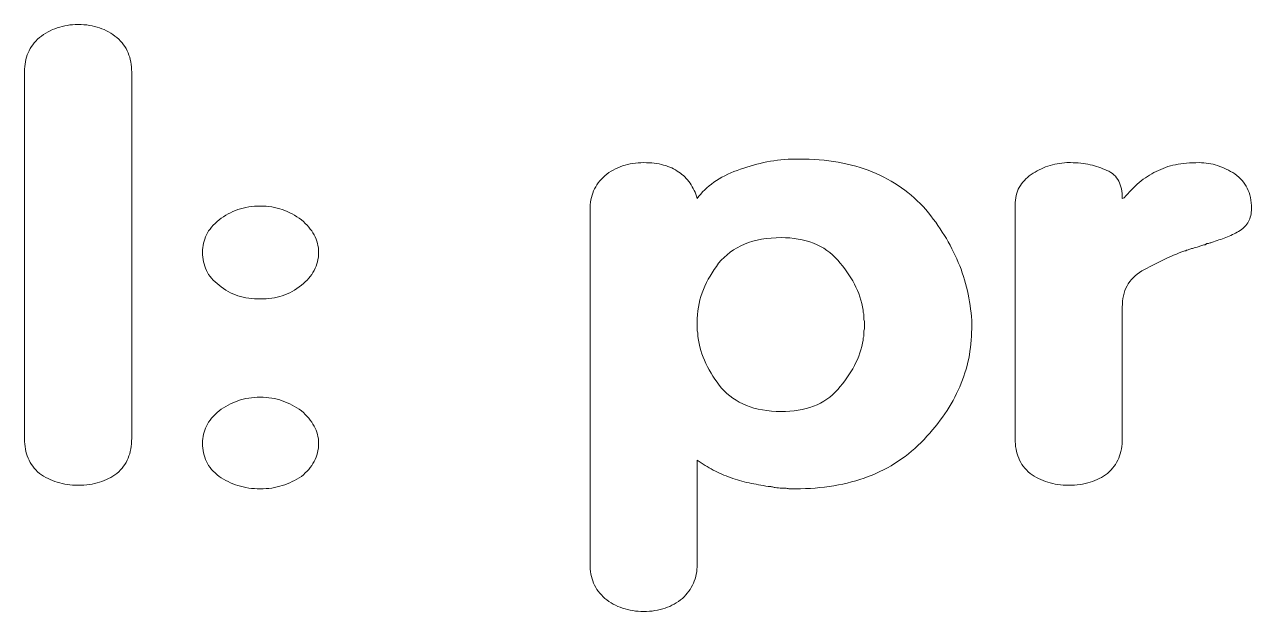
# Model space of a CAD drawing. Header units: millimetres. Extents: x -847 to 848, y -600 to 600.
# Drawn here: x 207.8 to 292, y -154.8 to -114.5 of the extents above; entities that cross this region are included whole.
import ezdxf

# ---------------------------------------------------------------- set-up
doc = ezdxf.new("R2010")
doc.units = ezdxf.units.MM
doc.header["$MEASUREMENT"] = 0

msp = doc.modelspace()

# ---------------------------------------------------------------- linework, layer by layer
at = {"color": 250, "lineweight": 5}
for points, knots in [([(207.8163, -142.9271), (207.8163, -142.9271), (207.8163, -117.7561), (207.8163, -117.7561), (207.8163, -117.7561), (207.8163, -117.2929), (207.898, -116.8639), (208.0615, -116.4689), (208.0615, -116.4689), (208.2249, -116.0739), (208.4837, -115.7266), (208.8378, -115.4269), (208.8378, -115.4269), (209.2192, -115.1273), (209.6278, -114.9025), (210.0637, -114.7527), (210.0637, -114.7527), (210.4996, -114.6029), (210.9763, -114.5279), (211.4939, -114.5279), (211.4939, -114.5279), (212.0387, -114.5279), (212.529, -114.6029), (212.9649, -114.7527), (212.9649, -114.7527), (213.4008, -114.9025), (213.7958, -115.1273), (214.1499, -115.4269), (214.1499, -115.4269), (214.504, -115.7266), (214.7628, -116.0739), (214.9263, -116.4689), (214.9263, -116.4689), (215.0897, -116.8639), (215.1715, -117.3066), (215.1715, -117.7969), (215.1715, -117.7969), (215.1715, -117.7969), (215.1715, -142.9271), (215.1715, -142.9271), (215.1715, -142.9271), (215.1715, -143.4447), (215.0897, -143.901), (214.9263, -144.296), (214.9263, -144.296), (214.7628, -144.691), (214.504, -145.0383), (214.1499, -145.338), (214.1499, -145.338), (213.7958, -145.6104), (213.4008, -145.8147), (212.9649, -145.9509), (212.9649, -145.9509), (212.529, -146.0871), (212.0387, -146.1552), (211.4939, -146.1552), (211.4939, -146.1552), (210.9763, -146.1552), (210.4996, -146.0871), (210.0637, -145.9509), (210.0637, -145.9509), (209.6278, -145.8147), (209.2192, -145.6104), (208.8378, -145.338), (208.8378, -145.338), (208.4837, -145.0383), (208.2249, -144.691), (208.0615, -144.296), (208.0615, -144.296), (207.898, -143.901), (207.8163, -143.4583), (207.8163, -142.968), (207.8163, -142.968), (207.8163, -142.968), (207.8163, -142.9271), (207.8163, -142.9271)], [0, 0, 0, 0, 0.0526316, 0.0526316, 0.0526316, 0.0526316, 0.1052632, 0.1052632, 0.1052632, 0.1052632, 0.1578947, 0.1578947, 0.1578947, 0.1578947, 0.2105263, 0.2105263, 0.2105263, 0.2105263, 0.2631579, 0.2631579, 0.2631579, 0.2631579, 0.3157895, 0.3157895, 0.3157895, 0.3157895, 0.3684211, 0.3684211, 0.3684211, 0.3684211, 0.4210526, 0.4210526, 0.4210526, 0.4210526, 0.4736842, 0.4736842, 0.4736842, 0.4736842, 0.5263158, 0.5263158, 0.5263158, 0.5263158, 0.5789474, 0.5789474, 0.5789474, 0.5789474, 0.6315789, 0.6315789, 0.6315789, 0.6315789, 0.6842105, 0.6842105, 0.6842105, 0.6842105, 0.7368421, 0.7368421, 0.7368421, 0.7368421, 0.7894737, 0.7894737, 0.7894737, 0.7894737, 0.8421053, 0.8421053, 0.8421053, 0.8421053, 0.8947368, 0.8947368, 0.8947368, 0.8947368, 0.9473684, 0.9473684, 0.9473684, 0.9473684, 1, 1, 1, 1]), ([(246.6353, -151.5899), (246.6353, -151.5899), (246.6353, -127.2361), (246.6353, -127.2361), (246.6353, -127.2361), (246.6353, -126.773), (246.717, -126.3439), (246.8804, -125.9489), (246.8804, -125.9489), (247.0439, -125.5539), (247.3027, -125.2066), (247.6568, -124.9069), (247.6568, -124.9069), (248.011, -124.6073), (248.4128, -124.3825), (248.8623, -124.2327), (248.8623, -124.2327), (249.3117, -124.0829), (249.7953, -124.008), (250.3129, -124.008), (250.3129, -124.008), (250.8304, -124.008), (251.2867, -124.0624), (251.6817, -124.1714), (251.6817, -124.1714), (252.0767, -124.2804), (252.4241, -124.4438), (252.7237, -124.6617), (252.7237, -124.6617), (253.0234, -124.8524), (253.2822, -125.1044), (253.5001, -125.4177), (253.5001, -125.4177), (253.718, -125.731), (253.8815, -126.0783), (253.9904, -126.4597), (253.9904, -126.4597), (254.2901, -126.0511), (254.6715, -125.6833), (255.1346, -125.3564), (255.1346, -125.3564), (255.5977, -125.0295), (256.1289, -124.7571), (256.7282, -124.5392), (256.7282, -124.5392), (257.3275, -124.3212), (257.9336, -124.1442), (258.5466, -124.008), (258.5466, -124.008), (259.1595, -123.8717), (259.8065, -123.79), (260.4875, -123.7628), (260.4875, -123.7628), (260.5148, -123.7628), (260.542, -123.7628), (260.5692, -123.7628), (260.5692, -123.7628), (260.5965, -123.7628), (260.6373, -123.7628), (260.6918, -123.7628), (260.6918, -123.7628), (260.7191, -123.7628), (260.7463, -123.7628), (260.7736, -123.7628), (260.7736, -123.7628), (260.8008, -123.7628), (260.828, -123.7628), (260.8553, -123.7628), (260.8553, -123.7628), (260.8553, -123.7628), (260.8689, -123.7628), (260.8961, -123.7628), (260.8961, -123.7628), (260.9234, -123.7628), (260.9506, -123.7628), (260.9779, -123.7628), (260.9779, -123.7628), (262.8848, -123.7628), (264.5601, -124.0556), (266.0039, -124.6413), (266.0039, -124.6413), (267.4477, -125.227), (268.6736, -126.0919), (269.6815, -127.2361), (269.6815, -127.2361), (270.6349, -128.3802), (271.3773, -129.5856), (271.9085, -130.8524), (271.9085, -130.8524), (272.4397, -132.1191), (272.7461, -133.4471), (272.8279, -134.8364), (272.8279, -134.8364), (272.8279, -134.8637), (272.8279, -134.8909), (272.8279, -134.9181), (272.8279, -134.9181), (272.8279, -134.9454), (272.8279, -134.959), (272.8279, -134.959), (272.8279, -134.959), (272.8279, -134.9862), (272.8279, -135.0135), (272.8279, -135.0407), (272.8279, -135.0407), (272.8279, -135.068), (272.8279, -135.0952), (272.8279, -135.1224), (272.8279, -135.1224), (272.8279, -135.1497), (272.8279, -135.1769), (272.8279, -135.2042), (272.8279, -135.2042), (272.8279, -135.2314), (272.8279, -135.245), (272.8279, -135.245), (272.8279, -135.245), (272.8279, -135.2723), (272.8279, -135.2995), (272.8279, -135.3268), (272.8279, -135.3268), (272.8279, -135.354), (272.8279, -135.3812), (272.8279, -135.4085), (272.8279, -135.4085), (272.8279, -136.7978), (272.5555, -138.1258), (272.0106, -139.3925), (272.0106, -139.3925), (271.4658, -140.6593), (270.6486, -141.8647), (269.5589, -143.0088), (269.5589, -143.0088), (268.4692, -144.153), (267.1889, -145.0043), (265.7179, -145.5627), (265.7179, -145.5627), (264.2468, -146.1212), (262.5851, -146.4004), (260.7327, -146.4004), (260.7327, -146.4004), (260.651, -146.4004), (260.5692, -146.4004), (260.4875, -146.4004), (260.4875, -146.4004), (260.4058, -146.4004), (260.3377, -146.4004), (260.2832, -146.4004), (260.2832, -146.4004), (260.2015, -146.3731), (260.1198, -146.3595), (260.038, -146.3595), (260.038, -146.3595), (259.9563, -146.3595), (259.8746, -146.3595), (259.7929, -146.3595), (259.7929, -146.3595), (259.7111, -146.3595), (259.6362, -146.3527), (259.5681, -146.3391), (259.5681, -146.3391), (259.5, -146.3255), (259.4251, -146.3187), (259.3434, -146.3187), (259.3434, -146.3187), (259.2617, -146.2914), (259.1799, -146.271), (259.0982, -146.2574), (259.0982, -146.2574), (259.0165, -146.2437), (258.9348, -146.2369), (258.853, -146.2369), (258.853, -146.2369), (258.4172, -146.1552), (257.9813, -146.0735), (257.5454, -145.9918), (257.5454, -145.9918), (257.1096, -145.91), (256.6873, -145.7875), (256.2787, -145.624), (256.2787, -145.624), (255.8701, -145.4878), (255.4751, -145.3175), (255.0937, -145.1132), (255.0937, -145.1132), (254.7123, -144.9089), (254.3446, -144.6842), (253.9904, -144.439), (253.9904, -144.439), (253.9904, -144.439), (253.9904, -151.5899), (253.9904, -151.5899), (253.9904, -151.5899), (253.9904, -152.053), (253.9019, -152.482), (253.7248, -152.877), (253.7248, -152.877), (253.5478, -153.272), (253.2958, -153.6194), (252.9689, -153.919), (252.9689, -153.919), (252.6148, -154.2187), (252.2198, -154.4434), (251.7839, -154.5932), (251.7839, -154.5932), (251.348, -154.7431), (250.8577, -154.818), (250.3129, -154.818), (250.3129, -154.818), (249.7953, -154.818), (249.3117, -154.7431), (248.8623, -154.5932), (248.8623, -154.5932), (248.4128, -154.4434), (248.011, -154.2187), (247.6568, -153.919), (247.6568, -153.919), (247.3027, -153.6194), (247.0439, -153.272), (246.8804, -152.877), (246.8804, -152.877), (246.717, -152.482), (246.6353, -152.0394), (246.6353, -151.549), (246.6353, -151.549), (246.6353, -151.549), (246.6353, -151.5899), (246.6353, -151.5899)], [0, 0, 0, 0, 0.0175439, 0.0175439, 0.0175439, 0.0175439, 0.0350877, 0.0350877, 0.0350877, 0.0350877, 0.0526316, 0.0526316, 0.0526316, 0.0526316, 0.0701754, 0.0701754, 0.0701754, 0.0701754, 0.0877193, 0.0877193, 0.0877193, 0.0877193, 0.1052632, 0.1052632, 0.1052632, 0.1052632, 0.122807, 0.122807, 0.122807, 0.122807, 0.1403509, 0.1403509, 0.1403509, 0.1403509, 0.1578947, 0.1578947, 0.1578947, 0.1578947, 0.1754386, 0.1754386, 0.1754386, 0.1754386, 0.1929825, 0.1929825, 0.1929825, 0.1929825, 0.2105263, 0.2105263, 0.2105263, 0.2105263, 0.2280702, 0.2280702, 0.2280702, 0.2280702, 0.245614, 0.245614, 0.245614, 0.245614, 0.2631579, 0.2631579, 0.2631579, 0.2631579, 0.2807018, 0.2807018, 0.2807018, 0.2807018, 0.2982456, 0.2982456, 0.2982456, 0.2982456, 0.3157895, 0.3157895, 0.3157895, 0.3157895, 0.3333333, 0.3333333, 0.3333333, 0.3333333, 0.3508772, 0.3508772, 0.3508772, 0.3508772, 0.3684211, 0.3684211, 0.3684211, 0.3684211, 0.3859649, 0.3859649, 0.3859649, 0.3859649, 0.4035088, 0.4035088, 0.4035088, 0.4035088, 0.4210526, 0.4210526, 0.4210526, 0.4210526, 0.4385965, 0.4385965, 0.4385965, 0.4385965, 0.4561404, 0.4561404, 0.4561404, 0.4561404, 0.4736842, 0.4736842, 0.4736842, 0.4736842, 0.4912281, 0.4912281, 0.4912281, 0.4912281, 0.5087719, 0.5087719, 0.5087719, 0.5087719, 0.5263158, 0.5263158, 0.5263158, 0.5263158, 0.5438596, 0.5438596, 0.5438596, 0.5438596, 0.5614035, 0.5614035, 0.5614035, 0.5614035, 0.5789474, 0.5789474, 0.5789474, 0.5789474, 0.5964912, 0.5964912, 0.5964912, 0.5964912, 0.6140351, 0.6140351, 0.6140351, 0.6140351, 0.6315789, 0.6315789, 0.6315789, 0.6315789, 0.6491228, 0.6491228, 0.6491228, 0.6491228, 0.6666667, 0.6666667, 0.6666667, 0.6666667, 0.6842105, 0.6842105, 0.6842105, 0.6842105, 0.7017544, 0.7017544, 0.7017544, 0.7017544, 0.7192982, 0.7192982, 0.7192982, 0.7192982, 0.7368421, 0.7368421, 0.7368421, 0.7368421, 0.754386, 0.754386, 0.754386, 0.754386, 0.7719298, 0.7719298, 0.7719298, 0.7719298, 0.7894737, 0.7894737, 0.7894737, 0.7894737, 0.8070175, 0.8070175, 0.8070175, 0.8070175, 0.8245614, 0.8245614, 0.8245614, 0.8245614, 0.8421053, 0.8421053, 0.8421053, 0.8421053, 0.8596491, 0.8596491, 0.8596491, 0.8596491, 0.877193, 0.877193, 0.877193, 0.877193, 0.8947368, 0.8947368, 0.8947368, 0.8947368, 0.9122807, 0.9122807, 0.9122807, 0.9122807, 0.9298246, 0.9298246, 0.9298246, 0.9298246, 0.9473684, 0.9473684, 0.9473684, 0.9473684, 0.9649123, 0.9649123, 0.9649123, 0.9649123, 0.9824561, 0.9824561, 0.9824561, 0.9824561, 1, 1, 1, 1]), ([(275.8108, -142.9271), (275.8108, -142.9271), (275.8108, -126.9092), (275.8108, -126.9092), (275.8108, -126.9092), (275.8108, -126.4461), (275.9061, -126.0442), (276.0968, -125.7037), (276.0968, -125.7037), (276.2875, -125.3632), (276.5599, -125.0704), (276.9141, -124.8252), (276.9141, -124.8252), (277.2682, -124.58), (277.6496, -124.3893), (278.0582, -124.2531), (278.0582, -124.2531), (278.4668, -124.1169), (278.9027, -124.0352), (279.3658, -124.008), (279.3658, -124.008), (279.3658, -124.008), (279.3726, -124.008), (279.3862, -124.008), (279.3862, -124.008), (279.3998, -124.008), (279.4203, -124.008), (279.4475, -124.008), (279.4475, -124.008), (279.4475, -124.008), (279.4543, -124.008), (279.4679, -124.008), (279.4679, -124.008), (279.4816, -124.008), (279.502, -124.008), (279.5292, -124.008), (279.5292, -124.008), (279.5565, -124.008), (279.5769, -124.008), (279.5905, -124.008), (279.5905, -124.008), (279.6041, -124.008), (279.611, -124.008), (279.611, -124.008), (279.611, -124.008), (280.1013, -124.008), (280.5508, -124.0556), (280.9594, -124.151), (280.9594, -124.151), (281.368, -124.2463), (281.7494, -124.3757), (282.1035, -124.5392), (282.1035, -124.5392), (282.4849, -124.7026), (282.7573, -124.9478), (282.9208, -125.2747), (282.9208, -125.2747), (283.0842, -125.6016), (283.166, -125.9966), (283.166, -126.4597), (283.166, -126.4597), (283.166, -126.4597), (283.2885, -126.4188), (283.2885, -126.4188), (283.2885, -126.4188), (283.6154, -126.0374), (283.9628, -125.6901), (284.3305, -125.3768), (284.3305, -125.3768), (284.6983, -125.0636), (285.0865, -124.8116), (285.4951, -124.6209), (285.4951, -124.6209), (285.9037, -124.403), (286.3464, -124.2463), (286.8231, -124.151), (286.8231, -124.151), (287.2998, -124.0556), (287.8379, -124.008), (288.4372, -124.008), (288.4372, -124.008), (288.873, -124.008), (289.2953, -124.0761), (289.7039, -124.2123), (289.7039, -124.2123), (290.1125, -124.3485), (290.5075, -124.5392), (290.8889, -124.7843), (290.8889, -124.7843), (291.2703, -125.0567), (291.5563, -125.3836), (291.747, -125.765), (291.747, -125.765), (291.9377, -126.1464), (292.033, -126.6095), (292.033, -127.1543), (292.033, -127.1543), (292.033, -127.5085), (291.9649, -127.8081), (291.8287, -128.0533), (291.8287, -128.0533), (291.6925, -128.2985), (291.5018, -128.5028), (291.2567, -128.6662), (291.2567, -128.6662), (290.9842, -128.8297), (290.6982, -128.9727), (290.3986, -129.0953), (290.3986, -129.0953), (290.0989, -129.2179), (289.772, -129.3336), (289.4179, -129.4426), (289.4179, -129.4426), (289.3361, -129.4699), (289.2612, -129.4971), (289.1931, -129.5243), (289.1931, -129.5243), (289.125, -129.5516), (289.0501, -129.5652), (288.9684, -129.5652), (288.9684, -129.5652), (288.9411, -129.5924), (288.9207, -129.6061), (288.9071, -129.6061), (288.9071, -129.6061), (288.8935, -129.6061), (288.873, -129.6197), (288.8458, -129.6469), (288.8458, -129.6469), (288.7913, -129.6469), (288.7436, -129.6537), (288.7028, -129.6674), (288.7028, -129.6674), (288.6619, -129.681), (288.6142, -129.7014), (288.5598, -129.7286), (288.5598, -129.7286), (288.478, -129.7559), (288.3963, -129.7831), (288.3146, -129.8104), (288.3146, -129.8104), (288.2329, -129.8376), (288.1648, -129.8512), (288.1103, -129.8512), (288.1103, -129.8512), (288.0285, -129.8785), (287.9468, -129.9057), (287.8651, -129.933), (287.8651, -129.933), (287.7834, -129.9602), (287.7017, -129.9874), (287.6199, -130.0147), (287.6199, -130.0147), (287.6199, -130.0147), (287.6131, -130.0147), (287.5995, -130.0147), (287.5995, -130.0147), (287.5859, -130.0147), (287.5791, -130.0147), (287.5791, -130.0147), (287.5791, -130.0147), (287.5518, -130.0419), (287.5382, -130.0555), (287.5382, -130.0555), (287.5382, -130.0555), (287.5382, -130.0555), (287.5382, -130.0555), (287.5382, -130.0555), (287.5382, -130.0555), (287.5382, -130.0555), (287.5314, -130.0555), (287.5178, -130.0555), (287.5178, -130.0555), (287.5042, -130.0555), (287.4973, -130.0555), (287.4973, -130.0555), (287.4973, -130.0555), (287.4973, -130.0555), (287.4905, -130.0555), (287.4769, -130.0555), (287.4769, -130.0555), (287.4633, -130.0555), (287.4565, -130.0555), (287.4565, -130.0555), (287.4565, -130.0555), (286.9389, -130.2462), (286.4349, -130.4642), (285.9446, -130.7093), (285.9446, -130.7093), (285.4542, -130.9545), (284.9775, -131.1997), (284.5144, -131.4449), (284.5144, -131.4449), (284.0513, -131.7173), (283.7108, -132.0578), (283.4929, -132.4664), (283.4929, -132.4664), (283.2749, -132.875), (283.166, -133.3654), (283.166, -133.9374), (283.166, -133.9374), (283.166, -133.9374), (283.166, -142.9271), (283.166, -142.9271), (283.166, -142.9271), (283.166, -143.4447), (283.0842, -143.901), (282.9208, -144.296), (282.9208, -144.296), (282.7573, -144.691), (282.4985, -145.0383), (282.1444, -145.338), (282.1444, -145.338), (281.7903, -145.6104), (281.3953, -145.8147), (280.9594, -145.9509), (280.9594, -145.9509), (280.5235, -146.0871), (280.0332, -146.1552), (279.4884, -146.1552), (279.4884, -146.1552), (278.9708, -146.1552), (278.4941, -146.0871), (278.0582, -145.9509), (278.0582, -145.9509), (277.6223, -145.8147), (277.2137, -145.6104), (276.8323, -145.338), (276.8323, -145.338), (276.4782, -145.0383), (276.2194, -144.691), (276.056, -144.296), (276.056, -144.296), (275.8925, -143.901), (275.8108, -143.4583), (275.8108, -142.968), (275.8108, -142.968), (275.8108, -142.968), (275.8108, -142.9271), (275.8108, -142.9271)], [0, 0, 0, 0, 0.0166667, 0.0166667, 0.0166667, 0.0166667, 0.0333333, 0.0333333, 0.0333333, 0.0333333, 0.05, 0.05, 0.05, 0.05, 0.0666667, 0.0666667, 0.0666667, 0.0666667, 0.0833333, 0.0833333, 0.0833333, 0.0833333, 0.1, 0.1, 0.1, 0.1, 0.1166667, 0.1166667, 0.1166667, 0.1166667, 0.1333333, 0.1333333, 0.1333333, 0.1333333, 0.15, 0.15, 0.15, 0.15, 0.1666667, 0.1666667, 0.1666667, 0.1666667, 0.1833333, 0.1833333, 0.1833333, 0.1833333, 0.2, 0.2, 0.2, 0.2, 0.2166667, 0.2166667, 0.2166667, 0.2166667, 0.2333333, 0.2333333, 0.2333333, 0.2333333, 0.25, 0.25, 0.25, 0.25, 0.2666667, 0.2666667, 0.2666667, 0.2666667, 0.2833333, 0.2833333, 0.2833333, 0.2833333, 0.3, 0.3, 0.3, 0.3, 0.3166667, 0.3166667, 0.3166667, 0.3166667, 0.3333333, 0.3333333, 0.3333333, 0.3333333, 0.35, 0.35, 0.35, 0.35, 0.3666667, 0.3666667, 0.3666667, 0.3666667, 0.3833333, 0.3833333, 0.3833333, 0.3833333, 0.4, 0.4, 0.4, 0.4, 0.4166667, 0.4166667, 0.4166667, 0.4166667, 0.4333333, 0.4333333, 0.4333333, 0.4333333, 0.45, 0.45, 0.45, 0.45, 0.4666667, 0.4666667, 0.4666667, 0.4666667, 0.4833333, 0.4833333, 0.4833333, 0.4833333, 0.5, 0.5, 0.5, 0.5, 0.5166667, 0.5166667, 0.5166667, 0.5166667, 0.5333333, 0.5333333, 0.5333333, 0.5333333, 0.55, 0.55, 0.55, 0.55, 0.5666667, 0.5666667, 0.5666667, 0.5666667, 0.5833333, 0.5833333, 0.5833333, 0.5833333, 0.6, 0.6, 0.6, 0.6, 0.6166667, 0.6166667, 0.6166667, 0.6166667, 0.6333333, 0.6333333, 0.6333333, 0.6333333, 0.65, 0.65, 0.65, 0.65, 0.6666667, 0.6666667, 0.6666667, 0.6666667, 0.6833333, 0.6833333, 0.6833333, 0.6833333, 0.7, 0.7, 0.7, 0.7, 0.7166667, 0.7166667, 0.7166667, 0.7166667, 0.7333333, 0.7333333, 0.7333333, 0.7333333, 0.75, 0.75, 0.75, 0.75, 0.7666667, 0.7666667, 0.7666667, 0.7666667, 0.7833333, 0.7833333, 0.7833333, 0.7833333, 0.8, 0.8, 0.8, 0.8, 0.8166667, 0.8166667, 0.8166667, 0.8166667, 0.8333333, 0.8333333, 0.8333333, 0.8333333, 0.85, 0.85, 0.85, 0.85, 0.8666667, 0.8666667, 0.8666667, 0.8666667, 0.8833333, 0.8833333, 0.8833333, 0.8833333, 0.9, 0.9, 0.9, 0.9, 0.9166667, 0.9166667, 0.9166667, 0.9166667, 0.9333333, 0.9333333, 0.9333333, 0.9333333, 0.95, 0.95, 0.95, 0.95, 0.9666667, 0.9666667, 0.9666667, 0.9666667, 0.9833333, 0.9833333, 0.9833333, 0.9833333, 1, 1, 1, 1]), ([(220.034, -130.1373), (220.034, -129.7286), (220.1226, -129.3405), (220.2997, -128.9727), (220.2997, -128.9727), (220.4767, -128.6049), (220.7696, -128.2576), (221.1782, -127.9307), (221.1782, -127.9307), (221.5596, -127.6311), (221.9886, -127.3995), (222.4653, -127.2361), (222.4653, -127.2361), (222.9421, -127.0726), (223.4528, -126.9909), (223.9977, -126.9909), (223.9977, -126.9909), (224.5425, -126.9909), (225.0465, -127.0726), (225.5096, -127.2361), (225.5096, -127.2361), (225.9727, -127.3995), (226.4085, -127.6311), (226.8172, -127.9307), (226.8172, -127.9307), (227.1985, -128.2576), (227.4914, -128.6049), (227.6957, -128.9727), (227.6957, -128.9727), (227.9, -129.3405), (228.0022, -129.7423), (228.0022, -130.1781), (228.0022, -130.1781), (228.0022, -130.614), (227.9, -131.0226), (227.6957, -131.404), (227.6957, -131.404), (227.4914, -131.7854), (227.1985, -132.1259), (226.8172, -132.4255), (226.8172, -132.4255), (226.4085, -132.7524), (225.9727, -132.9908), (225.5096, -133.1406), (225.5096, -133.1406), (225.0465, -133.2905), (224.5425, -133.3654), (223.9977, -133.3654), (223.9977, -133.3654), (223.4528, -133.3654), (222.9421, -133.2905), (222.4653, -133.1406), (222.4653, -133.1406), (221.9886, -132.9908), (221.5596, -132.7524), (221.1782, -132.4255), (221.1782, -132.4255), (220.7696, -132.1259), (220.4767, -131.7854), (220.2997, -131.404), (220.2997, -131.404), (220.1226, -131.0226), (220.034, -130.614), (220.034, -130.1781), (220.034, -130.1781), (220.034, -130.1781), (220.034, -130.1373), (220.034, -130.1373)], [0, 0, 0, 0, 0.0588235, 0.0588235, 0.0588235, 0.0588235, 0.1176471, 0.1176471, 0.1176471, 0.1176471, 0.1764706, 0.1764706, 0.1764706, 0.1764706, 0.2352941, 0.2352941, 0.2352941, 0.2352941, 0.2941176, 0.2941176, 0.2941176, 0.2941176, 0.3529412, 0.3529412, 0.3529412, 0.3529412, 0.4117647, 0.4117647, 0.4117647, 0.4117647, 0.4705882, 0.4705882, 0.4705882, 0.4705882, 0.5294118, 0.5294118, 0.5294118, 0.5294118, 0.5882353, 0.5882353, 0.5882353, 0.5882353, 0.6470588, 0.6470588, 0.6470588, 0.6470588, 0.7058824, 0.7058824, 0.7058824, 0.7058824, 0.7647059, 0.7647059, 0.7647059, 0.7647059, 0.8235294, 0.8235294, 0.8235294, 0.8235294, 0.8823529, 0.8823529, 0.8823529, 0.8823529, 0.9411765, 0.9411765, 0.9411765, 0.9411765, 1, 1, 1, 1]), ([(253.9904, -134.9181), (253.9904, -135.0271), (253.9904, -135.1224), (253.9904, -135.2042), (253.9904, -135.2042), (253.9904, -135.2859), (253.9904, -135.3676), (253.9904, -135.4493), (253.9904, -135.4493), (253.9904, -135.4766), (253.9904, -135.5106), (253.9904, -135.5515), (253.9904, -135.5515), (253.9904, -135.5924), (254.0041, -135.64), (254.0313, -135.6945), (254.0313, -135.6945), (254.0313, -135.7218), (254.0313, -135.7558), (254.0313, -135.7967), (254.0313, -135.7967), (254.0313, -135.8375), (254.0313, -135.8852), (254.0313, -135.9397), (254.0313, -135.9397), (254.113, -136.5935), (254.2969, -137.2132), (254.5829, -137.7989), (254.5829, -137.7989), (254.869, -138.3846), (255.2299, -138.9499), (255.6658, -139.4947), (255.6658, -139.4947), (256.1289, -140.0123), (256.6942, -140.4073), (257.3616, -140.6797), (257.3616, -140.6797), (258.029, -140.9521), (258.8258, -141.0883), (259.752, -141.0883), (259.752, -141.0883), (260.5692, -141.0883), (261.3116, -140.9657), (261.979, -140.7206), (261.979, -140.7206), (262.6464, -140.4754), (263.198, -140.094), (263.6339, -139.5764), (263.6339, -139.5764), (264.097, -139.0588), (264.4784, -138.514), (264.778, -137.9419), (264.778, -137.9419), (265.0777, -137.3699), (265.282, -136.7842), (265.391, -136.1849), (265.391, -136.1849), (265.391, -136.1304), (265.391, -136.0827), (265.391, -136.0418), (265.391, -136.0418), (265.391, -136.001), (265.4046, -135.9669), (265.4318, -135.9397), (265.4318, -135.9397), (265.4318, -135.8852), (265.4318, -135.8375), (265.4318, -135.7967), (265.4318, -135.7967), (265.4318, -135.7558), (265.4318, -135.7218), (265.4318, -135.6945), (265.4318, -135.6945), (265.4318, -135.64), (265.4318, -135.5924), (265.4318, -135.5515), (265.4318, -135.5515), (265.4318, -135.5106), (265.4455, -135.463), (265.4727, -135.4085), (265.4727, -135.4085), (265.4727, -135.3812), (265.4727, -135.3404), (265.4727, -135.2859), (265.4727, -135.2859), (265.4727, -135.2314), (265.4727, -135.1905), (265.4727, -135.1633), (265.4727, -135.1633), (265.4727, -135.1088), (265.4727, -135.0612), (265.4727, -135.0203), (265.4727, -135.0203), (265.4727, -134.9794), (265.4727, -134.9454), (265.4727, -134.9181), (265.4727, -134.9181), (265.4455, -134.8637), (265.4318, -134.816), (265.4318, -134.7751), (265.4318, -134.7751), (265.4318, -134.7343), (265.4318, -134.7002), (265.4318, -134.673), (265.4318, -134.673), (265.4318, -134.6185), (265.4318, -134.5708), (265.4318, -134.5299), (265.4318, -134.5299), (265.4318, -134.4891), (265.4318, -134.4414), (265.4318, -134.3869), (265.4318, -134.3869), (265.4046, -134.3597), (265.391, -134.3188), (265.391, -134.2643), (265.391, -134.2643), (265.391, -134.2099), (265.391, -134.169), (265.391, -134.1418), (265.391, -134.1418), (265.282, -133.5152), (265.0777, -132.9159), (264.778, -132.3438), (264.778, -132.3438), (264.4784, -131.7718), (264.097, -131.2269), (263.6339, -130.7093), (263.6339, -130.7093), (263.198, -130.1918), (262.6464, -129.8036), (261.979, -129.5448), (261.979, -129.5448), (261.3116, -129.286), (260.5692, -129.1566), (259.752, -129.1566), (259.752, -129.1566), (258.7986, -129.1566), (257.9609, -129.3064), (257.239, -129.6061), (257.239, -129.6061), (256.5171, -129.9057), (255.9246, -130.3416), (255.4615, -130.9136), (255.4615, -130.9136), (255.0256, -131.4857), (254.6783, -132.085), (254.4195, -132.7116), (254.4195, -132.7116), (254.1607, -133.3381), (254.0177, -134.0055), (253.9904, -134.7138), (253.9904, -134.7138), (253.9904, -134.7411), (253.9904, -134.7683), (253.9904, -134.7955), (253.9904, -134.7955), (253.9904, -134.8228), (253.9904, -134.85), (253.9904, -134.8773), (253.9904, -134.8773), (253.9904, -134.9045), (253.9904, -134.9249), (253.9904, -134.9386), (253.9904, -134.9386), (253.9904, -134.9522), (253.9904, -134.959), (253.9904, -134.959), (253.9904, -134.959), (253.9904, -134.959), (253.9904, -134.9181), (253.9904, -134.9181)], [0, 0, 0, 0, 0.0232558, 0.0232558, 0.0232558, 0.0232558, 0.0465116, 0.0465116, 0.0465116, 0.0465116, 0.0697674, 0.0697674, 0.0697674, 0.0697674, 0.0930233, 0.0930233, 0.0930233, 0.0930233, 0.1162791, 0.1162791, 0.1162791, 0.1162791, 0.1395349, 0.1395349, 0.1395349, 0.1395349, 0.1627907, 0.1627907, 0.1627907, 0.1627907, 0.1860465, 0.1860465, 0.1860465, 0.1860465, 0.2093023, 0.2093023, 0.2093023, 0.2093023, 0.2325581, 0.2325581, 0.2325581, 0.2325581, 0.255814, 0.255814, 0.255814, 0.255814, 0.2790698, 0.2790698, 0.2790698, 0.2790698, 0.3023256, 0.3023256, 0.3023256, 0.3023256, 0.3255814, 0.3255814, 0.3255814, 0.3255814, 0.3488372, 0.3488372, 0.3488372, 0.3488372, 0.372093, 0.372093, 0.372093, 0.372093, 0.3953488, 0.3953488, 0.3953488, 0.3953488, 0.4186047, 0.4186047, 0.4186047, 0.4186047, 0.4418605, 0.4418605, 0.4418605, 0.4418605, 0.4651163, 0.4651163, 0.4651163, 0.4651163, 0.4883721, 0.4883721, 0.4883721, 0.4883721, 0.5116279, 0.5116279, 0.5116279, 0.5116279, 0.5348837, 0.5348837, 0.5348837, 0.5348837, 0.5581395, 0.5581395, 0.5581395, 0.5581395, 0.5813953, 0.5813953, 0.5813953, 0.5813953, 0.6046512, 0.6046512, 0.6046512, 0.6046512, 0.627907, 0.627907, 0.627907, 0.627907, 0.6511628, 0.6511628, 0.6511628, 0.6511628, 0.6744186, 0.6744186, 0.6744186, 0.6744186, 0.6976744, 0.6976744, 0.6976744, 0.6976744, 0.7209302, 0.7209302, 0.7209302, 0.7209302, 0.744186, 0.744186, 0.744186, 0.744186, 0.7674419, 0.7674419, 0.7674419, 0.7674419, 0.7906977, 0.7906977, 0.7906977, 0.7906977, 0.8139535, 0.8139535, 0.8139535, 0.8139535, 0.8372093, 0.8372093, 0.8372093, 0.8372093, 0.8604651, 0.8604651, 0.8604651, 0.8604651, 0.8837209, 0.8837209, 0.8837209, 0.8837209, 0.9069767, 0.9069767, 0.9069767, 0.9069767, 0.9302326, 0.9302326, 0.9302326, 0.9302326, 0.9534884, 0.9534884, 0.9534884, 0.9534884, 0.9767442, 0.9767442, 0.9767442, 0.9767442, 1, 1, 1, 1]), ([(220.034, -143.254), (220.034, -142.8454), (220.1226, -142.4572), (220.2997, -142.0894), (220.2997, -142.0894), (220.4767, -141.7217), (220.7696, -141.3743), (221.1782, -141.0474), (221.1782, -141.0474), (221.5596, -140.7478), (221.9886, -140.5162), (222.4653, -140.3528), (222.4653, -140.3528), (222.9421, -140.1893), (223.4528, -140.1076), (223.9977, -140.1076), (223.9977, -140.1076), (224.5425, -140.1076), (225.0465, -140.1893), (225.5096, -140.3528), (225.5096, -140.3528), (225.9727, -140.5162), (226.4085, -140.7478), (226.8172, -141.0474), (226.8172, -141.0474), (227.1985, -141.3743), (227.4914, -141.7217), (227.6957, -142.0894), (227.6957, -142.0894), (227.9, -142.4572), (228.0022, -142.859), (228.0022, -143.2949), (228.0022, -143.2949), (228.0022, -143.7307), (227.9, -144.1393), (227.6957, -144.5207), (227.6957, -144.5207), (227.4914, -144.9021), (227.1985, -145.2426), (226.8172, -145.5423), (226.8172, -145.5423), (226.4085, -145.8147), (225.9727, -146.0258), (225.5096, -146.1756), (225.5096, -146.1756), (225.0465, -146.3255), (224.5425, -146.4004), (223.9977, -146.4004), (223.9977, -146.4004), (223.4528, -146.4004), (222.9421, -146.3255), (222.4653, -146.1756), (222.4653, -146.1756), (221.9886, -146.0258), (221.5596, -145.8147), (221.1782, -145.5423), (221.1782, -145.5423), (220.7696, -145.2426), (220.4767, -144.9021), (220.2997, -144.5207), (220.2997, -144.5207), (220.1226, -144.1393), (220.034, -143.7307), (220.034, -143.2949), (220.034, -143.2949), (220.034, -143.2949), (220.034, -143.254), (220.034, -143.254)], [0, 0, 0, 0, 0.0588235, 0.0588235, 0.0588235, 0.0588235, 0.1176471, 0.1176471, 0.1176471, 0.1176471, 0.1764706, 0.1764706, 0.1764706, 0.1764706, 0.2352941, 0.2352941, 0.2352941, 0.2352941, 0.2941176, 0.2941176, 0.2941176, 0.2941176, 0.3529412, 0.3529412, 0.3529412, 0.3529412, 0.4117647, 0.4117647, 0.4117647, 0.4117647, 0.4705882, 0.4705882, 0.4705882, 0.4705882, 0.5294118, 0.5294118, 0.5294118, 0.5294118, 0.5882353, 0.5882353, 0.5882353, 0.5882353, 0.6470588, 0.6470588, 0.6470588, 0.6470588, 0.7058824, 0.7058824, 0.7058824, 0.7058824, 0.7647059, 0.7647059, 0.7647059, 0.7647059, 0.8235294, 0.8235294, 0.8235294, 0.8235294, 0.8823529, 0.8823529, 0.8823529, 0.8823529, 0.9411765, 0.9411765, 0.9411765, 0.9411765, 1, 1, 1, 1])]:
    msp.add_open_spline(points, degree=3, knots=knots, dxfattribs=at)

doc.saveas('drawing.dxf')
